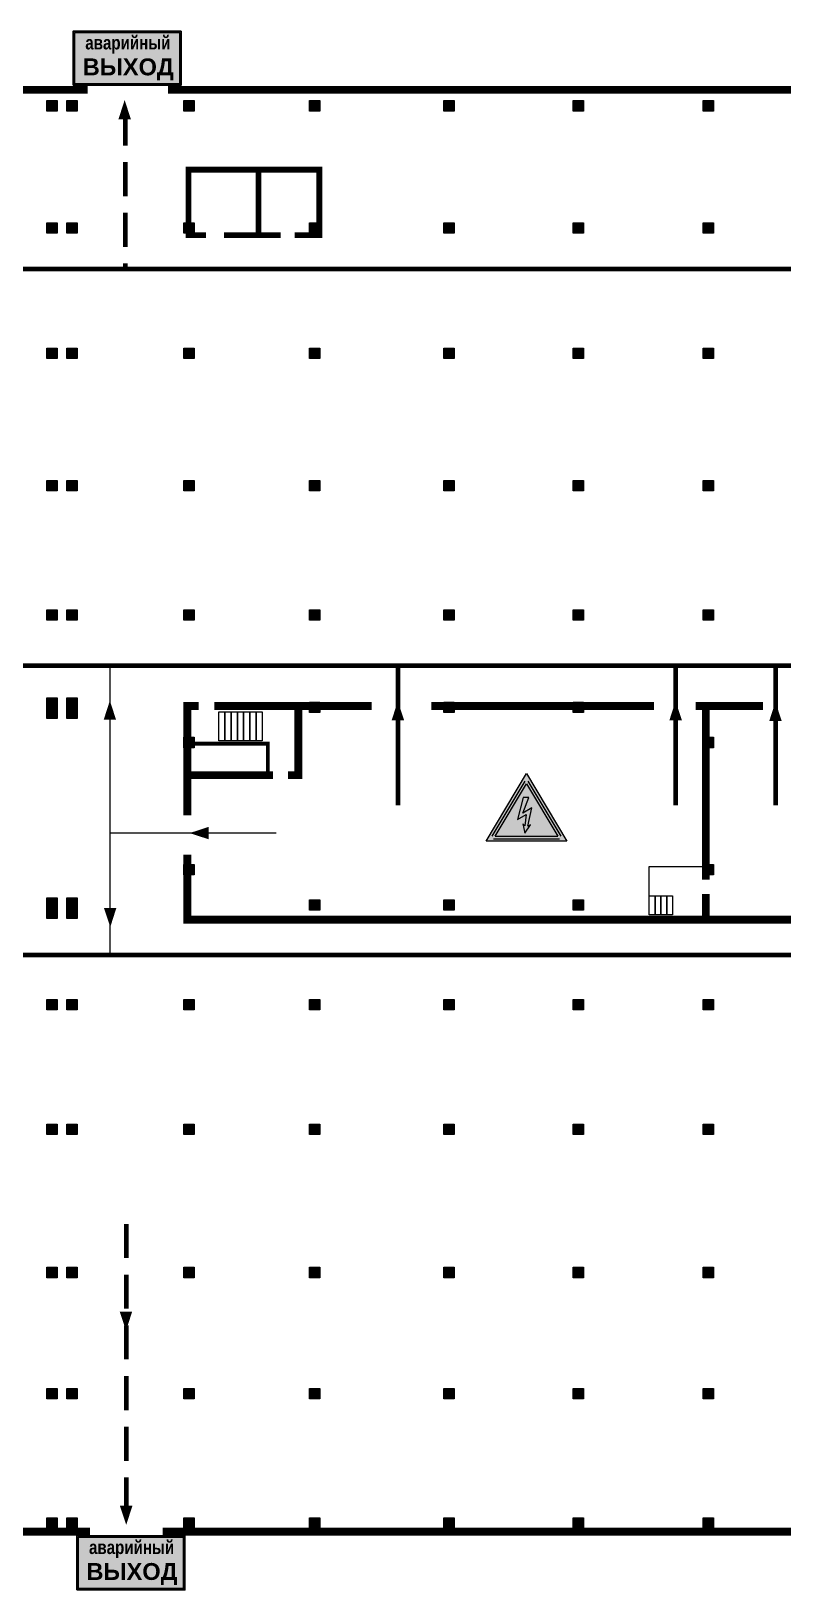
# Model space of a CAD drawing. Header units: millimetres. Extents: x 13810 to 67229, y 12374 to 21950.
# Drawn here: x 27066 to 27155, y 15066 to 15250.5 of the extents above; entities that cross this region are included whole.
import ezdxf

# ---------------------------------------------------------------- set-up
doc = ezdxf.new("R2010")
doc.units = ezdxf.units.MM
doc.linetypes.add('{ Wide Dash }', pattern=[12, 4, -2, 4, -2])
doc.layers.add('План_Штампы', color=7, linetype='Continuous')
doc.styles.add('обычный', font='arial.ttf')

# ---------------------------------------------------------------- blocks, each defined once
blk = doc.blocks.new('A$C41C009D9')
at = {"true_color": 0xffffff}
blk.add_hatch(color=7, dxfattribs=at).paths.add_polyline_path([(0, 8), (-16, 8), (-16, 0), (0, 0)])
h = blk.add_hatch(color=126)
h.dxf.hatch_style = 1
h.paths.add_polyline_path([(-15.8, 7.8), (-15.8, 0.2), (-0.2, 0.2), (-0.2, 7.8)])
at = {"color": 126}
for points in [[(-16, 0), (0, 0), (0, 8), (-16, 8)], [(-16, 0), (0, 0), (0, 8), (-16, 8)], [(-15.8, 7.8), (-0.2, 7.8), (-0.2, 0.2), (-15.8, 0.2)]]:
    blk.add_lwpolyline(points, close=True, dxfattribs=at)
at = {"color": 7, "true_color": 0xffffff, "insert": (-15.8, 7.3), "char_height": 2.5, "width": 15.5999, "attachment_point": 1, "style": 'обычный'}
blk.add_mtext('\\pi1.6133;{\\fArial|b1|i0|c204|p34;\\H0.8x;\\W0.8;аварийный\\H1.25x;\\W1;\\P\\pi1.2327;ВЫХОД}', dxfattribs=at)
blk = doc.blocks.new('A$C3E6D3DDE')
at = {"lineweight": 5}
h = blk.add_hatch(color=40, dxfattribs=at)
h.paths.add_polyline_path([(24.1, 1.45), (16.46, -11.35), (31.74, -11.35)])
h.paths.add_polyline_path([(24.09, -0.46), (30.03, -10.41), (18.14, -10.41)], flags=16)
h.paths.add_polyline_path([(24.54, -3.08), (23.41, -6.02), (25.13, -5.01), (24.33, -8.5), (24.82, -8.27), (23.79, -9.86), (23.4, -8.04), (23.8, -8.43), (24.04, -6.29), (22.39, -7.25), (23.44, -3.08)], flags=0)
h = blk.add_hatch(color=256, dxfattribs=at)
h.paths.add_polyline_path([(24.37, 0.03, 0.567511), (23.82, 0.03), (17.59, -10.4, 0.582454), (17.86, -10.88), (30.32, -10.88, 0.582149), (30.6, -10.4)])
h.paths.add_polyline_path([(24.09, -0.46), (18.14, -10.41), (30.03, -10.41)], flags=16)
h.paths.add_polyline_path([(24.54, -3.08), (23.41, -6.02), (25.13, -5.01), (24.33, -8.5), (24.82, -8.27), (23.79, -9.86), (23.4, -8.04), (23.8, -8.43), (24.04, -6.29), (22.39, -7.25), (23.44, -3.08)], flags=0)
h = blk.add_hatch(color=40, dxfattribs=at)
h.paths.add_polyline_path([(24.09, -0.46), (18.14, -10.41), (30.03, -10.41)])
h.paths.add_polyline_path([(24.82, -8.27), (23.79, -9.86), (23.4, -8.04), (23.8, -8.43), (24.04, -6.29), (22.39, -7.25), (23.44, -3.08), (24.54, -3.08), (23.41, -6.02), (25.13, -5.01), (24.33, -8.5)], flags=16)
at = {"color": 40, "lineweight": 5}
for p, q in [((16.46, -11.35), (24.1, 1.45)), ((24.1, 1.45), (31.74, -11.35))]:
    blk.add_line(p, q, dxfattribs=at)
at = {"lineweight": 5}
for p, q in [((17.59, -10.4), (23.82, 0.03)), ((24.37, 0.03), (30.6, -10.4)), ((18.14, -10.41), (24.09, -0.46)), ((24.09, -0.46), (30.03, -10.41)), ((23.44, -3.08), (22.39, -7.25)), ((23.41, -6.02), (24.54, -3.08)), ((25.13, -5.01), (23.41, -6.02)), ((24.54, -3.08), (23.44, -3.08)), ((24.33, -8.5), (25.13, -5.01)), ((22.39, -7.25), (24.04, -6.29)), ((23.8, -8.43), (23.4, -8.04)), ((23.4, -8.04), (23.79, -9.86)), ((23.79, -9.86), (24.82, -8.27)), ((24.04, -6.29), (23.8, -8.43)), ((24.82, -8.27), (24.33, -8.5)), ((17.86, -10.88), (30.32, -10.88)), ((18.14, -10.41), (30.03, -10.41))]:
    blk.add_line(p, q, dxfattribs=at)
at = {"color": 50, "lineweight": 5}
blk.add_line((31.74, -11.35), (16.46, -11.35), dxfattribs=at)

msp = doc.modelspace()

# ---------------------------------------------------------------- hatches: boundary and pattern name
at = {"lineweight": 0}
h = msp.add_hatch(color=256, dxfattribs=at)
h.dxf.hatch_style = 1
h.paths.add_polyline_path([(27067.86, 15242.27), (27067.86, 15241.04), (27069.08, 15241.04), (27069.08, 15242.27)])
h = msp.add_hatch(color=256, dxfattribs=at)
h.dxf.hatch_style = 1
h.paths.add_polyline_path([(27070.2, 15242.27), (27070.2, 15241.04), (27071.43, 15241.04), (27071.43, 15242.27)])
h = msp.add_hatch(color=256, dxfattribs=at)
h.dxf.hatch_style = 1
h.paths.add_polyline_path([(27084.06, 15242.27), (27084.06, 15241.04), (27085.28, 15241.04), (27085.28, 15242.27)])
h = msp.add_hatch(color=256, dxfattribs=at)
h.dxf.hatch_style = 1
h.paths.add_polyline_path([(27098.97, 15242.27), (27098.97, 15241.04), (27100.19, 15241.04), (27100.19, 15242.27)])
h = msp.add_hatch(color=256, dxfattribs=at)
h.dxf.hatch_style = 1
h.paths.add_polyline_path([(27114.86, 15242.27), (27114.86, 15241.04), (27116.08, 15241.04), (27116.08, 15242.27)])
h = msp.add_hatch(color=256, dxfattribs=at)
h.dxf.hatch_style = 1
h.paths.add_polyline_path([(27130.17, 15242.27), (27130.17, 15241.04), (27131.39, 15241.04), (27131.39, 15242.27)])
h = msp.add_hatch(color=256, dxfattribs=at)
h.dxf.hatch_style = 1
h.paths.add_polyline_path([(27145.59, 15242.27), (27145.59, 15241.04), (27146.82, 15241.04), (27146.82, 15242.27)])
h = msp.add_hatch(color=256, dxfattribs=at)
h.dxf.hatch_style = 1
h.paths.add_polyline_path([(27067.86, 15227.82), (27067.86, 15226.59), (27069.08, 15226.59), (27069.08, 15227.82)])
h = msp.add_hatch(color=256, dxfattribs=at)
h.dxf.hatch_style = 1
h.paths.add_polyline_path([(27070.2, 15227.82), (27070.2, 15226.59), (27071.43, 15226.59), (27071.43, 15227.82)])
h = msp.add_hatch(color=256, dxfattribs=at)
h.dxf.hatch_style = 1
h.paths.add_polyline_path([(27084.06, 15227.82), (27084.06, 15226.59), (27085.28, 15226.59), (27085.28, 15227.82)])
h = msp.add_hatch(color=256, dxfattribs=at)
h.dxf.hatch_style = 1
h.paths.add_polyline_path([(27098.97, 15227.82), (27098.97, 15226.59), (27100.19, 15226.59), (27100.19, 15227.82)])
h = msp.add_hatch(color=256, dxfattribs=at)
h.dxf.hatch_style = 1
h.paths.add_polyline_path([(27114.86, 15227.82), (27114.86, 15226.59), (27116.08, 15226.59), (27116.08, 15227.82)])
h = msp.add_hatch(color=256, dxfattribs=at)
h.dxf.hatch_style = 1
h.paths.add_polyline_path([(27130.17, 15227.82), (27130.17, 15226.59), (27131.39, 15226.59), (27131.39, 15227.82)])
h = msp.add_hatch(color=256, dxfattribs=at)
h.dxf.hatch_style = 1
h.paths.add_polyline_path([(27145.59, 15227.82), (27145.59, 15226.59), (27146.82, 15226.59), (27146.82, 15227.82)])
h = msp.add_hatch(color=256, dxfattribs=at)
h.dxf.hatch_style = 1
h.paths.add_polyline_path([(27067.86, 15212.98), (27067.86, 15211.75), (27069.08, 15211.75), (27069.08, 15212.98)])
h = msp.add_hatch(color=256, dxfattribs=at)
h.dxf.hatch_style = 1
h.paths.add_polyline_path([(27070.2, 15212.98), (27070.2, 15211.75), (27071.43, 15211.75), (27071.43, 15212.98)])
h = msp.add_hatch(color=256, dxfattribs=at)
h.dxf.hatch_style = 1
h.paths.add_polyline_path([(27084.06, 15212.98), (27084.06, 15211.75), (27085.28, 15211.75), (27085.28, 15212.98)])
h = msp.add_hatch(color=256, dxfattribs=at)
h.dxf.hatch_style = 1
h.paths.add_polyline_path([(27098.97, 15212.98), (27098.97, 15211.75), (27100.19, 15211.75), (27100.19, 15212.98)])
h = msp.add_hatch(color=256, dxfattribs=at)
h.dxf.hatch_style = 1
h.paths.add_polyline_path([(27114.86, 15212.98), (27114.86, 15211.75), (27116.08, 15211.75), (27116.08, 15212.98)])
h = msp.add_hatch(color=256, dxfattribs=at)
h.dxf.hatch_style = 1
h.paths.add_polyline_path([(27130.17, 15212.98), (27130.17, 15211.75), (27131.39, 15211.75), (27131.39, 15212.98)])
h = msp.add_hatch(color=256, dxfattribs=at)
h.dxf.hatch_style = 1
h.paths.add_polyline_path([(27145.59, 15212.98), (27145.59, 15211.75), (27146.82, 15211.75), (27146.82, 15212.98)])
h = msp.add_hatch(color=256, dxfattribs=at)
h.dxf.hatch_style = 1
h.paths.add_polyline_path([(27067.86, 15197.31), (27067.86, 15196.08), (27069.08, 15196.08), (27069.08, 15197.31)])
h = msp.add_hatch(color=256, dxfattribs=at)
h.dxf.hatch_style = 1
h.paths.add_polyline_path([(27070.2, 15197.31), (27070.2, 15196.08), (27071.43, 15196.08), (27071.43, 15197.31)])
h = msp.add_hatch(color=256, dxfattribs=at)
h.dxf.hatch_style = 1
h.paths.add_polyline_path([(27084.06, 15197.31), (27084.06, 15196.08), (27085.28, 15196.08), (27085.28, 15197.31)])
h = msp.add_hatch(color=256, dxfattribs=at)
h.dxf.hatch_style = 1
h.paths.add_polyline_path([(27098.97, 15197.31), (27098.97, 15196.08), (27100.19, 15196.08), (27100.19, 15197.31)])
h = msp.add_hatch(color=256, dxfattribs=at)
h.dxf.hatch_style = 1
h.paths.add_polyline_path([(27114.86, 15197.31), (27114.86, 15196.08), (27116.08, 15196.08), (27116.08, 15197.31)])
h = msp.add_hatch(color=256, dxfattribs=at)
h.dxf.hatch_style = 1
h.paths.add_polyline_path([(27130.17, 15197.31), (27130.17, 15196.08), (27131.39, 15196.08), (27131.39, 15197.31)])
h = msp.add_hatch(color=256, dxfattribs=at)
h.dxf.hatch_style = 1
h.paths.add_polyline_path([(27145.59, 15197.31), (27145.59, 15196.08), (27146.82, 15196.08), (27146.82, 15197.31)])
h = msp.add_hatch(color=256, dxfattribs=at)
h.dxf.hatch_style = 1
h.paths.add_polyline_path([(27067.86, 15181.99), (27067.86, 15180.76), (27069.08, 15180.76), (27069.08, 15181.99)])
h = msp.add_hatch(color=256, dxfattribs=at)
h.dxf.hatch_style = 1
h.paths.add_polyline_path([(27070.2, 15181.99), (27070.2, 15180.76), (27071.43, 15180.76), (27071.43, 15181.99)])
h = msp.add_hatch(color=256, dxfattribs=at)
h.dxf.hatch_style = 1
h.paths.add_polyline_path([(27084.06, 15181.99), (27084.06, 15180.76), (27085.28, 15180.76), (27085.28, 15181.99)])
h = msp.add_hatch(color=256, dxfattribs=at)
h.dxf.hatch_style = 1
h.paths.add_polyline_path([(27098.97, 15181.99), (27098.97, 15180.76), (27100.19, 15180.76), (27100.19, 15181.99)])
h = msp.add_hatch(color=256, dxfattribs=at)
h.dxf.hatch_style = 1
h.paths.add_polyline_path([(27114.86, 15181.99), (27114.86, 15180.76), (27116.08, 15180.76), (27116.08, 15181.99)])
h = msp.add_hatch(color=256, dxfattribs=at)
h.dxf.hatch_style = 1
h.paths.add_polyline_path([(27130.17, 15181.99), (27130.17, 15180.76), (27131.39, 15180.76), (27131.39, 15181.99)])
h = msp.add_hatch(color=256, dxfattribs=at)
h.dxf.hatch_style = 1
h.paths.add_polyline_path([(27145.59, 15181.99), (27145.59, 15180.76), (27146.82, 15180.76), (27146.82, 15181.99)])
h = msp.add_hatch(color=256, dxfattribs=at)
h.dxf.hatch_style = 1
h.paths.add_polyline_path([(27067.86, 15171.59), (27067.86, 15170.36), (27069.08, 15170.36), (27069.08, 15171.59)])
h = msp.add_hatch(color=256, dxfattribs=at)
h.dxf.hatch_style = 1
h.paths.add_polyline_path([(27067.86, 15170.36), (27067.86, 15169.13), (27069.08, 15169.13), (27069.08, 15170.36)])
h = msp.add_hatch(color=256, dxfattribs=at)
h.dxf.hatch_style = 1
h.paths.add_polyline_path([(27070.2, 15171.59), (27070.2, 15170.36), (27071.43, 15170.36), (27071.43, 15171.59)])
h = msp.add_hatch(color=256, dxfattribs=at)
h.dxf.hatch_style = 1
h.paths.add_polyline_path([(27070.2, 15170.36), (27070.2, 15169.13), (27071.43, 15169.13), (27071.43, 15170.36)])
h = msp.add_hatch(color=256, dxfattribs=at)
h.dxf.hatch_style = 1
h.paths.add_polyline_path([(27098.97, 15171.07), (27098.97, 15169.84), (27100.19, 15169.84), (27100.19, 15171.07)])
h = msp.add_hatch(color=256, dxfattribs=at)
h.dxf.hatch_style = 1
h.paths.add_polyline_path([(27114.86, 15171.07), (27114.86, 15169.84), (27116.08, 15169.84), (27116.08, 15171.07)])
h = msp.add_hatch(color=256, dxfattribs=at)
h.dxf.hatch_style = 1
h.paths.add_polyline_path([(27130.17, 15171.07), (27130.17, 15169.84), (27131.39, 15169.84), (27131.39, 15171.07)])
h = msp.add_hatch(color=256, dxfattribs=at)
h.dxf.hatch_style = 1
h.paths.add_polyline_path([(27084.06, 15166.9), (27084.06, 15165.67), (27085.28, 15165.67), (27085.28, 15166.9)])
h = msp.add_hatch(color=256, dxfattribs=at)
h.dxf.hatch_style = 1
h.paths.add_polyline_path([(27145.59, 15166.9), (27145.59, 15165.67), (27146.82, 15165.67), (27146.82, 15166.9)])
h = msp.add_hatch(color=256, dxfattribs=at)
h.dxf.hatch_style = 1
h.paths.add_polyline_path([(27084.06, 15151.86), (27084.06, 15150.63), (27085.28, 15150.63), (27085.28, 15151.86)])
h = msp.add_hatch(color=256, dxfattribs=at)
h.dxf.hatch_style = 1
h.paths.add_polyline_path([(27145.59, 15151.86), (27145.59, 15150.63), (27146.82, 15150.63), (27146.82, 15151.86)])
h = msp.add_hatch(color=256, dxfattribs=at)
h.dxf.hatch_style = 1
h.paths.add_polyline_path([(27067.86, 15147.91), (27067.86, 15146.68), (27069.08, 15146.68), (27069.08, 15147.91)])
h = msp.add_hatch(color=256, dxfattribs=at)
h.dxf.hatch_style = 1
h.paths.add_polyline_path([(27067.86, 15146.68), (27067.86, 15145.45), (27069.08, 15145.45), (27069.08, 15146.68)])
h = msp.add_hatch(color=256, dxfattribs=at)
h.dxf.hatch_style = 1
h.paths.add_polyline_path([(27070.2, 15147.91), (27070.2, 15146.68), (27071.43, 15146.68), (27071.43, 15147.91)])
h = msp.add_hatch(color=256, dxfattribs=at)
h.dxf.hatch_style = 1
h.paths.add_polyline_path([(27070.2, 15146.68), (27070.2, 15145.45), (27071.43, 15145.45), (27071.43, 15146.68)])
h = msp.add_hatch(color=256, dxfattribs=at)
h.dxf.hatch_style = 1
h.paths.add_polyline_path([(27098.97, 15147.65), (27098.97, 15146.42), (27100.19, 15146.42), (27100.19, 15147.65)])
h = msp.add_hatch(color=256, dxfattribs=at)
h.dxf.hatch_style = 1
h.paths.add_polyline_path([(27114.86, 15147.65), (27114.86, 15146.42), (27116.08, 15146.42), (27116.08, 15147.65)])
h = msp.add_hatch(color=256, dxfattribs=at)
h.dxf.hatch_style = 1
h.paths.add_polyline_path([(27130.17, 15147.65), (27130.17, 15146.42), (27131.39, 15146.42), (27131.39, 15147.65)])
h = msp.add_hatch(color=256, dxfattribs=at)
h.dxf.hatch_style = 1
h.paths.add_polyline_path([(27067.86, 15135.86), (27067.86, 15134.63), (27069.08, 15134.63), (27069.08, 15135.86)])
h = msp.add_hatch(color=256, dxfattribs=at)
h.dxf.hatch_style = 1
h.paths.add_polyline_path([(27070.2, 15135.86), (27070.2, 15134.63), (27071.43, 15134.63), (27071.43, 15135.86)])
h = msp.add_hatch(color=256, dxfattribs=at)
h.dxf.hatch_style = 1
h.paths.add_polyline_path([(27084.06, 15135.86), (27084.06, 15134.63), (27085.28, 15134.63), (27085.28, 15135.86)])
h = msp.add_hatch(color=256, dxfattribs=at)
h.dxf.hatch_style = 1
h.paths.add_polyline_path([(27098.97, 15135.86), (27098.97, 15134.63), (27100.19, 15134.63), (27100.19, 15135.86)])
h = msp.add_hatch(color=256, dxfattribs=at)
h.dxf.hatch_style = 1
h.paths.add_polyline_path([(27114.86, 15135.86), (27114.86, 15134.63), (27116.08, 15134.63), (27116.08, 15135.86)])
h = msp.add_hatch(color=256, dxfattribs=at)
h.dxf.hatch_style = 1
h.paths.add_polyline_path([(27130.17, 15135.86), (27130.17, 15134.63), (27131.39, 15134.63), (27131.39, 15135.86)])
h = msp.add_hatch(color=256, dxfattribs=at)
h.dxf.hatch_style = 1
h.paths.add_polyline_path([(27145.59, 15135.86), (27145.59, 15134.63), (27146.82, 15134.63), (27146.82, 15135.86)])
h = msp.add_hatch(color=256, dxfattribs=at)
h.dxf.hatch_style = 1
h.paths.add_polyline_path([(27067.86, 15121.1), (27067.86, 15119.87), (27069.08, 15119.87), (27069.08, 15121.1)])
h = msp.add_hatch(color=256, dxfattribs=at)
h.dxf.hatch_style = 1
h.paths.add_polyline_path([(27070.2, 15121.1), (27070.2, 15119.87), (27071.43, 15119.87), (27071.43, 15121.1)])
h = msp.add_hatch(color=256, dxfattribs=at)
h.dxf.hatch_style = 1
h.paths.add_polyline_path([(27084.06, 15121.1), (27084.06, 15119.87), (27085.28, 15119.87), (27085.28, 15121.1)])
h = msp.add_hatch(color=256, dxfattribs=at)
h.dxf.hatch_style = 1
h.paths.add_polyline_path([(27098.97, 15121.1), (27098.97, 15119.87), (27100.19, 15119.87), (27100.19, 15121.1)])
h = msp.add_hatch(color=256, dxfattribs=at)
h.dxf.hatch_style = 1
h.paths.add_polyline_path([(27114.86, 15121.1), (27114.86, 15119.87), (27116.08, 15119.87), (27116.08, 15121.1)])
h = msp.add_hatch(color=256, dxfattribs=at)
h.dxf.hatch_style = 1
h.paths.add_polyline_path([(27130.17, 15121.1), (27130.17, 15119.87), (27131.39, 15119.87), (27131.39, 15121.1)])
h = msp.add_hatch(color=256, dxfattribs=at)
h.dxf.hatch_style = 1
h.paths.add_polyline_path([(27145.59, 15121.1), (27145.59, 15119.87), (27146.82, 15119.87), (27146.82, 15121.1)])
h = msp.add_hatch(color=256, dxfattribs=at)
h.dxf.hatch_style = 1
h.paths.add_polyline_path([(27067.86, 15104.16), (27067.86, 15102.93), (27069.08, 15102.93), (27069.08, 15104.16)])
h = msp.add_hatch(color=256, dxfattribs=at)
h.dxf.hatch_style = 1
h.paths.add_polyline_path([(27070.2, 15104.16), (27070.2, 15102.93), (27071.43, 15102.93), (27071.43, 15104.16)])
h = msp.add_hatch(color=256, dxfattribs=at)
h.dxf.hatch_style = 1
h.paths.add_polyline_path([(27084.06, 15104.16), (27084.06, 15102.93), (27085.28, 15102.93), (27085.28, 15104.16)])
h = msp.add_hatch(color=256, dxfattribs=at)
h.dxf.hatch_style = 1
h.paths.add_polyline_path([(27098.97, 15104.16), (27098.97, 15102.93), (27100.19, 15102.93), (27100.19, 15104.16)])
h = msp.add_hatch(color=256, dxfattribs=at)
h.dxf.hatch_style = 1
h.paths.add_polyline_path([(27114.86, 15104.16), (27114.86, 15102.93), (27116.08, 15102.93), (27116.08, 15104.16)])
h = msp.add_hatch(color=256, dxfattribs=at)
h.dxf.hatch_style = 1
h.paths.add_polyline_path([(27130.17, 15104.16), (27130.17, 15102.93), (27131.39, 15102.93), (27131.39, 15104.16)])
h = msp.add_hatch(color=256, dxfattribs=at)
h.dxf.hatch_style = 1
h.paths.add_polyline_path([(27145.59, 15104.16), (27145.59, 15102.93), (27146.82, 15102.93), (27146.82, 15104.16)])
h = msp.add_hatch(color=256, dxfattribs=at)
h.dxf.hatch_style = 1
h.paths.add_polyline_path([(27067.86, 15089.82), (27067.86, 15088.59), (27069.08, 15088.59), (27069.08, 15089.82)])
h = msp.add_hatch(color=256, dxfattribs=at)
h.dxf.hatch_style = 1
h.paths.add_polyline_path([(27070.2, 15089.82), (27070.2, 15088.59), (27071.43, 15088.59), (27071.43, 15089.82)])
h = msp.add_hatch(color=256, dxfattribs=at)
h.dxf.hatch_style = 1
h.paths.add_polyline_path([(27084.06, 15089.82), (27084.06, 15088.59), (27085.28, 15088.59), (27085.28, 15089.82)])
h = msp.add_hatch(color=256, dxfattribs=at)
h.dxf.hatch_style = 1
h.paths.add_polyline_path([(27098.97, 15089.82), (27098.97, 15088.59), (27100.19, 15088.59), (27100.19, 15089.82)])
h = msp.add_hatch(color=256, dxfattribs=at)
h.dxf.hatch_style = 1
h.paths.add_polyline_path([(27114.86, 15089.82), (27114.86, 15088.59), (27116.08, 15088.59), (27116.08, 15089.82)])
h = msp.add_hatch(color=256, dxfattribs=at)
h.dxf.hatch_style = 1
h.paths.add_polyline_path([(27130.17, 15089.82), (27130.17, 15088.59), (27131.39, 15088.59), (27131.39, 15089.82)])
h = msp.add_hatch(color=256, dxfattribs=at)
h.dxf.hatch_style = 1
h.paths.add_polyline_path([(27145.59, 15089.82), (27145.59, 15088.59), (27146.82, 15088.59), (27146.82, 15089.82)])
h = msp.add_hatch(color=256, dxfattribs=at)
h.dxf.hatch_style = 1
h.paths.add_polyline_path([(27067.86, 15074.49), (27067.86, 15073.26), (27069.08, 15073.26), (27069.08, 15074.49)])
h = msp.add_hatch(color=256, dxfattribs=at)
h.dxf.hatch_style = 1
h.paths.add_polyline_path([(27070.2, 15074.49), (27070.2, 15073.26), (27071.43, 15073.26), (27071.43, 15074.49)])
h = msp.add_hatch(color=256, dxfattribs=at)
h.dxf.hatch_style = 1
h.paths.add_polyline_path([(27084.06, 15074.49), (27084.06, 15073.26), (27085.28, 15073.26), (27085.28, 15074.49)])
h = msp.add_hatch(color=256, dxfattribs=at)
h.dxf.hatch_style = 1
h.paths.add_polyline_path([(27098.97, 15074.49), (27098.97, 15073.26), (27100.19, 15073.26), (27100.19, 15074.49)])
h = msp.add_hatch(color=256, dxfattribs=at)
h.dxf.hatch_style = 1
h.paths.add_polyline_path([(27114.86, 15074.49), (27114.86, 15073.26), (27116.08, 15073.26), (27116.08, 15074.49)])
h = msp.add_hatch(color=256, dxfattribs=at)
h.dxf.hatch_style = 1
h.paths.add_polyline_path([(27130.17, 15074.49), (27130.17, 15073.26), (27131.39, 15073.26), (27131.39, 15074.49)])
h = msp.add_hatch(color=256, dxfattribs=at)
h.dxf.hatch_style = 1
h.paths.add_polyline_path([(27145.59, 15074.49), (27145.59, 15073.26), (27146.82, 15073.26), (27146.82, 15074.49)])

# ---------------------------------------------------------------- linework, layer by layer
for points, const_width in [([(26975.91, 15243.55), (27072.69, 15243.55)], 0.924), ([(27082.18, 15243.55), (27225.02, 15243.55)], 0.924), ([(27097.18, 15226.34), (27100.12, 15226.34), (27100.12, 15234.1), (27084.63, 15234.1), (27084.63, 15226.34), (27086.69, 15226.34)], 0.693), ([(27092.91, 15226.34), (27092.91, 15234.1)], 0.693), ([(27088.83, 15226.34), (27095.54, 15226.34)], 0.693), ([(27084.49, 15157.66), (27084.49, 15170.6), (27085.82, 15170.6)], 0.924), ([(27087.7, 15170.6), (27106.32, 15170.6)], 0.924), ([(27097.63, 15170.6), (27097.63, 15162.41)], 0.924), ([(27113.37, 15170.6), (27139.74, 15170.6)], 0.924), ([(27145.9, 15170.6), (27144.68, 15170.6)], 0.924), ([(27145.9, 15150.04), (27145.9, 15170.6), (27152.66, 15170.6)], 0.924), ([(27094.02, 15162.41), (27094.02, 15166.14), (27084.49, 15166.14)], 0.462), ([(27094.64, 15162.41), (27084.49, 15162.41)], 0.924), ([(27097.63, 15163.46), (27097.63, 15162.41), (27096.4, 15162.41)], 0.924), ([(27238.37, 15154.22), (27238.37, 15145.31), (27145.9, 15145.31), (27145.9, 15148.34)], 0.924), ([(27145.9, 15145.31), (27084.49, 15145.31), (27084.49, 15152.99)], 0.924), ([(27072.96, 15072.86), (26791.17, 15072.86)], 0.924), ([(27194.36, 15072.86), (27081.56, 15072.86)], 0.924)]:
    msp.add_lwpolyline(points, dxfattribs=dict(at, const_width=const_width))
for points in [[(27069.08, 15241.04), (27067.86, 15241.04), (27067.86, 15242.27), (27069.08, 15242.27)], [(27071.43, 15241.04), (27070.2, 15241.04), (27070.2, 15242.27), (27071.43, 15242.27)], [(27085.28, 15241.04), (27084.06, 15241.04), (27084.06, 15242.27), (27085.28, 15242.27)], [(27100.19, 15241.04), (27098.97, 15241.04), (27098.97, 15242.27), (27100.19, 15242.27)], [(27116.08, 15241.04), (27114.86, 15241.04), (27114.86, 15242.27), (27116.08, 15242.27)], [(27131.39, 15241.04), (27130.17, 15241.04), (27130.17, 15242.27), (27131.39, 15242.27)], [(27146.82, 15241.04), (27145.59, 15241.04), (27145.59, 15242.27), (27146.82, 15242.27)], [(27069.08, 15226.59), (27067.86, 15226.59), (27067.86, 15227.82), (27069.08, 15227.82)], [(27071.43, 15226.59), (27070.2, 15226.59), (27070.2, 15227.82), (27071.43, 15227.82)], [(27085.28, 15226.59), (27084.06, 15226.59), (27084.06, 15227.82), (27085.28, 15227.82)], [(27100.19, 15226.59), (27098.97, 15226.59), (27098.97, 15227.82), (27100.19, 15227.82)], [(27116.08, 15226.59), (27114.86, 15226.59), (27114.86, 15227.82), (27116.08, 15227.82)], [(27131.39, 15226.59), (27130.17, 15226.59), (27130.17, 15227.82), (27131.39, 15227.82)], [(27146.82, 15226.59), (27145.59, 15226.59), (27145.59, 15227.82), (27146.82, 15227.82)], [(27069.08, 15211.75), (27067.86, 15211.75), (27067.86, 15212.98), (27069.08, 15212.98)], [(27071.43, 15211.75), (27070.2, 15211.75), (27070.2, 15212.98), (27071.43, 15212.98)], [(27085.28, 15211.75), (27084.06, 15211.75), (27084.06, 15212.98), (27085.28, 15212.98)], [(27100.19, 15211.75), (27098.97, 15211.75), (27098.97, 15212.98), (27100.19, 15212.98)], [(27116.08, 15211.75), (27114.86, 15211.75), (27114.86, 15212.98), (27116.08, 15212.98)], [(27131.39, 15211.75), (27130.17, 15211.75), (27130.17, 15212.98), (27131.39, 15212.98)], [(27146.82, 15211.75), (27145.59, 15211.75), (27145.59, 15212.98), (27146.82, 15212.98)], [(27069.08, 15196.08), (27067.86, 15196.08), (27067.86, 15197.31), (27069.08, 15197.31)], [(27071.43, 15196.08), (27070.2, 15196.08), (27070.2, 15197.31), (27071.43, 15197.31)], [(27085.28, 15196.08), (27084.06, 15196.08), (27084.06, 15197.31), (27085.28, 15197.31)], [(27100.19, 15196.08), (27098.97, 15196.08), (27098.97, 15197.31), (27100.19, 15197.31)], [(27116.08, 15196.08), (27114.86, 15196.08), (27114.86, 15197.31), (27116.08, 15197.31)], [(27131.39, 15196.08), (27130.17, 15196.08), (27130.17, 15197.31), (27131.39, 15197.31)], [(27146.82, 15196.08), (27145.59, 15196.08), (27145.59, 15197.31), (27146.82, 15197.31)], [(27069.08, 15180.76), (27067.86, 15180.76), (27067.86, 15181.99), (27069.08, 15181.99)], [(27071.43, 15180.76), (27070.2, 15180.76), (27070.2, 15181.99), (27071.43, 15181.99)], [(27085.28, 15180.76), (27084.06, 15180.76), (27084.06, 15181.99), (27085.28, 15181.99)], [(27100.19, 15180.76), (27098.97, 15180.76), (27098.97, 15181.99), (27100.19, 15181.99)], [(27116.08, 15180.76), (27114.86, 15180.76), (27114.86, 15181.99), (27116.08, 15181.99)], [(27131.39, 15180.76), (27130.17, 15180.76), (27130.17, 15181.99), (27131.39, 15181.99)], [(27146.82, 15180.76), (27145.59, 15180.76), (27145.59, 15181.99), (27146.82, 15181.99)], [(27069.08, 15170.36), (27067.86, 15170.36), (27067.86, 15171.59), (27069.08, 15171.59)], [(27069.08, 15169.13), (27067.86, 15169.13), (27067.86, 15170.36), (27069.08, 15170.36)], [(27071.43, 15170.36), (27070.2, 15170.36), (27070.2, 15171.59), (27071.43, 15171.59)], [(27071.43, 15169.13), (27070.2, 15169.13), (27070.2, 15170.36), (27071.43, 15170.36)], [(27100.19, 15169.84), (27098.97, 15169.84), (27098.97, 15171.07), (27100.19, 15171.07)], [(27116.08, 15169.84), (27114.86, 15169.84), (27114.86, 15171.07), (27116.08, 15171.07)], [(27131.39, 15169.84), (27130.17, 15169.84), (27130.17, 15171.07), (27131.39, 15171.07)], [(27088.93, 15166.5), (27088.2, 15166.5), (27088.2, 15169.93), (27088.93, 15169.93)], [(27089.67, 15166.5), (27088.93, 15166.5), (27088.93, 15169.93), (27089.67, 15169.93)], [(27090.41, 15166.5), (27089.67, 15166.5), (27089.67, 15169.93), (27090.41, 15169.93)], [(27091.15, 15166.5), (27090.41, 15166.5), (27090.41, 15169.93), (27091.15, 15169.93)], [(27091.88, 15166.5), (27091.15, 15166.5), (27091.15, 15169.93), (27091.88, 15169.93)], [(27092.62, 15166.5), (27091.88, 15166.5), (27091.88, 15169.93), (27092.62, 15169.93)], [(27093.36, 15166.5), (27092.62, 15166.5), (27092.62, 15169.93), (27093.36, 15169.93)], [(27085.28, 15165.67), (27084.06, 15165.67), (27084.06, 15166.9), (27085.28, 15166.9)], [(27146.82, 15165.67), (27145.59, 15165.67), (27145.59, 15166.9), (27146.82, 15166.9)], [(27085.28, 15150.63), (27084.06, 15150.63), (27084.06, 15151.86), (27085.28, 15151.86)], [(27146.82, 15150.63), (27145.59, 15150.63), (27145.59, 15151.86), (27146.82, 15151.86)], [(27139.89, 15145.87), (27139.2, 15145.87), (27139.2, 15148.12), (27139.89, 15148.12)], [(27140.57, 15145.87), (27139.89, 15145.87), (27139.89, 15148.12), (27140.57, 15148.12)], [(27141.26, 15145.87), (27140.57, 15145.87), (27140.57, 15148.12), (27141.26, 15148.12)], [(27141.94, 15145.87), (27141.26, 15145.87), (27141.26, 15148.12), (27141.94, 15148.12)], [(27069.08, 15146.68), (27067.86, 15146.68), (27067.86, 15147.91), (27069.08, 15147.91)], [(27069.08, 15145.45), (27067.86, 15145.45), (27067.86, 15146.68), (27069.08, 15146.68)], [(27071.43, 15146.68), (27070.2, 15146.68), (27070.2, 15147.91), (27071.43, 15147.91)], [(27071.43, 15145.45), (27070.2, 15145.45), (27070.2, 15146.68), (27071.43, 15146.68)], [(27100.19, 15146.42), (27098.97, 15146.42), (27098.97, 15147.65), (27100.19, 15147.65)], [(27116.08, 15146.42), (27114.86, 15146.42), (27114.86, 15147.65), (27116.08, 15147.65)], [(27131.39, 15146.42), (27130.17, 15146.42), (27130.17, 15147.65), (27131.39, 15147.65)], [(27069.08, 15134.63), (27067.86, 15134.63), (27067.86, 15135.86), (27069.08, 15135.86)], [(27071.43, 15134.63), (27070.2, 15134.63), (27070.2, 15135.86), (27071.43, 15135.86)], [(27085.28, 15134.63), (27084.06, 15134.63), (27084.06, 15135.86), (27085.28, 15135.86)], [(27100.19, 15134.63), (27098.97, 15134.63), (27098.97, 15135.86), (27100.19, 15135.86)], [(27116.08, 15134.63), (27114.86, 15134.63), (27114.86, 15135.86), (27116.08, 15135.86)], [(27131.39, 15134.63), (27130.17, 15134.63), (27130.17, 15135.86), (27131.39, 15135.86)], [(27146.82, 15134.63), (27145.59, 15134.63), (27145.59, 15135.86), (27146.82, 15135.86)], [(27069.08, 15119.87), (27067.86, 15119.87), (27067.86, 15121.1), (27069.08, 15121.1)], [(27071.43, 15119.87), (27070.2, 15119.87), (27070.2, 15121.1), (27071.43, 15121.1)], [(27085.28, 15119.87), (27084.06, 15119.87), (27084.06, 15121.1), (27085.28, 15121.1)], [(27100.19, 15119.87), (27098.97, 15119.87), (27098.97, 15121.1), (27100.19, 15121.1)], [(27116.08, 15119.87), (27114.86, 15119.87), (27114.86, 15121.1), (27116.08, 15121.1)], [(27131.39, 15119.87), (27130.17, 15119.87), (27130.17, 15121.1), (27131.39, 15121.1)], [(27146.82, 15119.87), (27145.59, 15119.87), (27145.59, 15121.1), (27146.82, 15121.1)], [(27069.08, 15102.93), (27067.86, 15102.93), (27067.86, 15104.16), (27069.08, 15104.16)], [(27071.43, 15102.93), (27070.2, 15102.93), (27070.2, 15104.16), (27071.43, 15104.16)], [(27085.28, 15102.93), (27084.06, 15102.93), (27084.06, 15104.16), (27085.28, 15104.16)], [(27100.19, 15102.93), (27098.97, 15102.93), (27098.97, 15104.16), (27100.19, 15104.16)], [(27116.08, 15102.93), (27114.86, 15102.93), (27114.86, 15104.16), (27116.08, 15104.16)], [(27131.39, 15102.93), (27130.17, 15102.93), (27130.17, 15104.16), (27131.39, 15104.16)], [(27146.82, 15102.93), (27145.59, 15102.93), (27145.59, 15104.16), (27146.82, 15104.16)], [(27069.08, 15088.59), (27067.86, 15088.59), (27067.86, 15089.82), (27069.08, 15089.82)], [(27071.43, 15088.59), (27070.2, 15088.59), (27070.2, 15089.82), (27071.43, 15089.82)], [(27085.28, 15088.59), (27084.06, 15088.59), (27084.06, 15089.82), (27085.28, 15089.82)], [(27100.19, 15088.59), (27098.97, 15088.59), (27098.97, 15089.82), (27100.19, 15089.82)], [(27116.08, 15088.59), (27114.86, 15088.59), (27114.86, 15089.82), (27116.08, 15089.82)], [(27131.39, 15088.59), (27130.17, 15088.59), (27130.17, 15089.82), (27131.39, 15089.82)], [(27146.82, 15088.59), (27145.59, 15088.59), (27145.59, 15089.82), (27146.82, 15089.82)], [(27069.08, 15073.26), (27067.86, 15073.26), (27067.86, 15074.49), (27069.08, 15074.49)], [(27071.43, 15073.26), (27070.2, 15073.26), (27070.2, 15074.49), (27071.43, 15074.49)], [(27085.28, 15073.26), (27084.06, 15073.26), (27084.06, 15074.49), (27085.28, 15074.49)], [(27100.19, 15073.26), (27098.97, 15073.26), (27098.97, 15074.49), (27100.19, 15074.49)], [(27116.08, 15073.26), (27114.86, 15073.26), (27114.86, 15074.49), (27116.08, 15074.49)], [(27131.39, 15073.26), (27130.17, 15073.26), (27130.17, 15074.49), (27131.39, 15074.49)], [(27146.82, 15073.26), (27145.59, 15073.26), (27145.59, 15074.49), (27146.82, 15074.49)]]:
    msp.add_lwpolyline(points, close=True, dxfattribs=at)
at = {"color": 126, "lineweight": 100, "true_color": 0x008754}
for points in [[(27225.68, 15222.3), (26784.21, 15222.3), (26784.21, 15240.63)], [(27244.57, 15175.38), (26784.21, 15175.38)], [(27109.4, 15175.38), (27109.4, 15158.86)], [(27142.3, 15175.38), (27142.3, 15158.86)], [(27154.15, 15175.38), (27154.15, 15158.86)], [(27244.57, 15141.1), (26784.21, 15141.1)]]:
    msp.add_lwpolyline(points, dxfattribs=at)
at = {"color": 126, "linetype": '{ Wide Dash }', "lineweight": 100, "true_color": 0x008754}
for points in [[(27077.12, 15240.97), (27077.12, 15222.3)], [(27077.24, 15109.27), (27077.24, 15075.58)]]:
    msp.add_lwpolyline(points, dxfattribs=at)
at = {"color": 126, "lineweight": 0, "true_color": 0x008754}
for points in [[(27075.33, 15141.1), (27075.33, 15175.38)], [(27095.02, 15155.57), (27075.33, 15155.57)]]:
    msp.add_lwpolyline(points, dxfattribs=at)
at = {"lineweight": 0}
msp.add_lwpolyline([(27139.2, 15148.12), (27139.2, 15151.6), (27145.77, 15151.6)], dxfattribs=at)
at = {"layer": 'План_Штампы', "color": 126, "true_color": 0x008754}
for points in [[(27077.8, 15240.07), (27076.33, 15240.07), (27077.06, 15242.34)], [(27076.05, 15168.97), (27074.58, 15168.98), (27075.31, 15171.24)], [(27110.16, 15168.92), (27108.69, 15168.92), (27109.41, 15171.18)], [(27143.06, 15168.92), (27141.58, 15168.92), (27142.31, 15171.18)], [(27154.88, 15168.84), (27153.41, 15168.84), (27154.14, 15171.1)], [(27087.02, 15156.3), (27087.02, 15154.83), (27084.75, 15155.56)], [(27074.61, 15146.71), (27076.08, 15146.7), (27075.36, 15144.44)], [(27076.48, 15098.92), (27077.95, 15098.92), (27077.23, 15096.66)], [(27076.5, 15075.93), (27077.98, 15075.93), (27077.25, 15073.66)]]:
    msp.add_solid(points, dxfattribs=at)

# ---------------------------------------------------------------- block references
for name, p, xscale, yscale, zscale in [('A$C41C009D9', (27083.75, 15244.09), 0.8, 0.8, 0.8), ('A$C3E6D3DDE', (27109.6, 15161.7), 0.625, 0.625, 0.625), ('A$C41C009D9', (27084.19, 15065.98), 0.8, 0.8, 0.8)]:
    msp.add_blockref(name, p, dxfattribs=dict(xscale=xscale, yscale=yscale, zscale=zscale))

doc.saveas('drawing.dxf')
